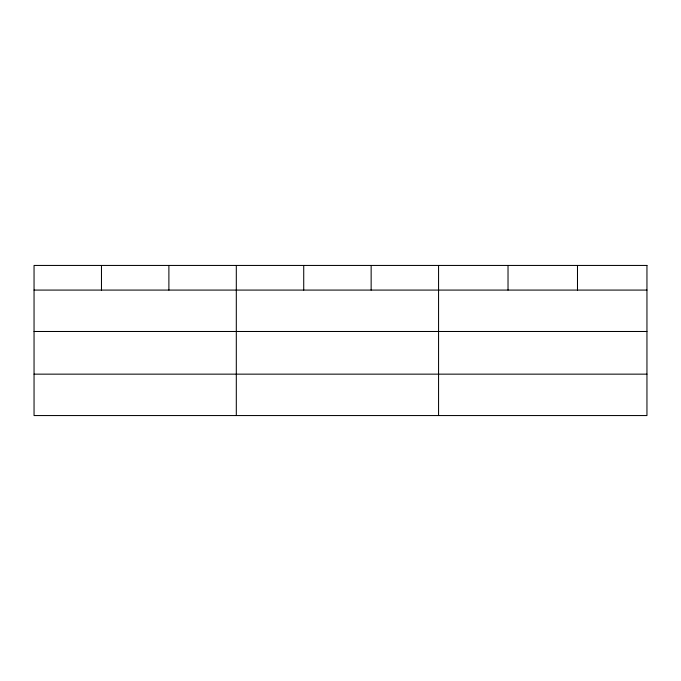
<?xml version="1.0" encoding="UTF-8"?>
<svg xmlns="http://www.w3.org/2000/svg" width="681" height="681" viewBox="0 0 681 681"><rect width="100%" height="100%" fill="white"/><g stroke="black" fill="none" stroke-linecap="round" stroke-linejoin="round"><path stroke-width="1.02" d="M34.05 290.08L646.95 290.08M34.05 331.485L646.95 331.485M34.05 374.15L646.95 374.15M577.488 265.445L577.488 290.08M508.026 265.445L508.026 290.08M438.564 265.445L438.564 415.555M371.145 265.445L371.145 290.08M303.726 265.445L303.726 290.08M236.307 265.445L236.307 415.555M168.888 265.445L168.888 290.08M101.469 265.445L101.469 290.08M646.95 265.445L34.05 265.445L34.05 415.555L646.95 415.555L646.95 265.445"/></g></svg>
